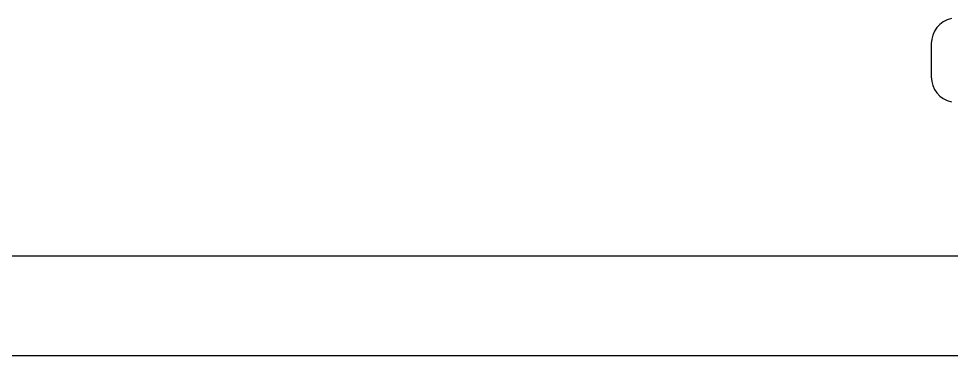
# Model space of a CAD drawing. Header units: millimetres. Extents: x 789 to 3710, y 100 to 2803.
# Drawn here: x 1210.9 to 1379.1, y 1440.5 to 1501.1 of the extents above; entities that cross this region are included whole.
import ezdxf

# ---------------------------------------------------------------- set-up
doc = ezdxf.new("R2010")
doc.units = ezdxf.units.MM
doc.header["$LTSCALE"] = 217.8
doc.layers.get('0').update_dxf_attribs({"linetype": 'CONTINUOUS'})
doc.layers.add('02___PRT_ALL_AXES', color=7, linetype='CONTINUOUS')

msp = doc.modelspace()

# ---------------------------------------------------------------- linework, layer by layer
at = {"color": 0, "linetype": 'Continuous'}
msp.add_line((1375.4846, 1496.6495), (1375.4846, 1490.633), dxfattribs=at)
for centre, start, end in [((1380.0846, 1496.6495), 102.410736, 180), ((1380.0846, 1490.633), 180, 257.589261)]:
    msp.add_arc(centre, 4.6, start, end, dxfattribs=at)
at = {"layer": '02___PRT_ALL_AXES', "color": 0, "linetype": 'Continuous'}
for p, q in [((1167.4999, 1458.4112), (1478.5446, 1458.4112)), ((1167.4999, 1440.4713), (1493.0846, 1440.4713))]:
    msp.add_line(p, q, dxfattribs=at)

doc.saveas('drawing.dxf')
